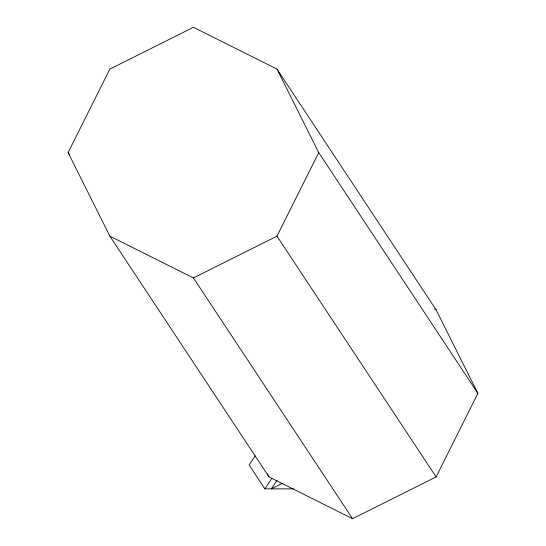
<?xml version="1.0" encoding="UTF-8"?>
<svg xmlns="http://www.w3.org/2000/svg" width="546" height="546" viewBox="0 0 546 546"><rect width="100%" height="100%" fill="white"/><g stroke="black" fill="none" stroke-linecap="round" stroke-linejoin="round"><path stroke-width="0.82" d="M68.114 152.621L109.882 69.076L193.434 27.3L276.979 69.076L436.118 309.835L477.887 393.379L436.118 476.924L352.566 518.7L269.021 476.924L109.882 236.165L68.114 152.621L69.519 154.75M109.882 236.165L193.434 277.941L276.979 236.165L318.755 152.621L276.979 69.076M255.159 455.862L249.133 464.994L264.899 488.861L293.55 488.861M264.899 488.861L271.853 478.33M276.938 480.439L271.376 488.861L282.637 483.176M434.596 309.07L436.118 309.835M318.755 152.621L477.887 393.379M276.979 236.165L436.118 476.924M193.434 277.941L352.566 518.7M267.506 473.887L269.021 476.924"/></g></svg>
